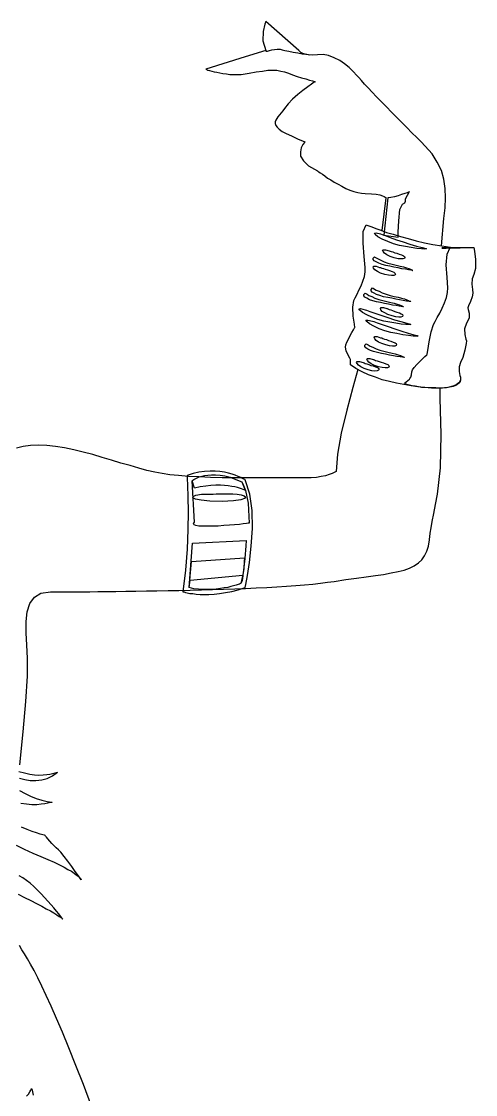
# Model space of a CAD drawing. Header units: millimetres. Extents: x -1542.5 to -1541.47, y 1782.13 to 1783.9.
# Drawn here: x -1541.775 to -1541.474, y 1783.188 to 1783.899 of the extents above; entities that cross this region are included whole.
import ezdxf

# ---------------------------------------------------------------- set-up
doc = ezdxf.new("R2010")
doc.units = ezdxf.units.MM
doc.header["$LTSCALE"] = 10
doc.layers.add('Humanos', color=2, linetype='Continuous')

msp = doc.modelspace()

# ---------------------------------------------------------------- linework, layer by layer
at = {"layer": 'Humanos'}
for points in [[(-1541.4964, 1783.74994), (-1541.49486, 1783.76804), (-1541.49396, 1783.77505), (-1541.49378, 1783.7817), (-1541.49396, 1783.78799), (-1541.49486, 1783.7941), (-1541.49648, 1783.79985), (-1541.49917, 1783.80543), (-1541.50259, 1783.81082), (-1541.50725, 1783.81603), (-1541.50995, 1783.81872), (-1541.51283, 1783.82178), (-1541.51606, 1783.82483), (-1541.5193, 1783.82825), (-1541.52272, 1783.83166), (-1541.52612, 1783.83508), (-1541.52954, 1783.83849), (-1541.53296, 1783.84208), (-1541.53619, 1783.84532), (-1541.53943, 1783.84856), (-1541.5423, 1783.85161), (-1541.54499, 1783.85448), (-1541.54751, 1783.857), (-1541.54949, 1783.85934), (-1541.55129, 1783.86131), (-1541.55255, 1783.86275), (-1541.55488, 1783.86544), (-1541.55758, 1783.86796), (-1541.56063, 1783.87048), (-1541.56386, 1783.87264), (-1541.56746, 1783.87443), (-1541.57123, 1783.87587), (-1541.57483, 1783.87659), (-1541.5786, 1783.87641), (-1541.58183, 1783.87623), (-1541.58454, 1783.87641), (-1541.58669, 1783.87677), (-1541.58831, 1783.87731), (-1541.58956, 1783.87803), (-1541.59046, 1783.87875), (-1541.59082, 1783.87911), (-1541.591, 1783.87929), (-1541.61292, 1783.89852), (-1541.61347, 1783.89672), (-1541.61454, 1783.89187), (-1541.61472, 1783.88576), (-1541.61292, 1783.87929), (-1541.62659, 1783.87516), (-1541.65264, 1783.86689), (-1541.65247, 1783.86689), (-1541.65192, 1783.8667), (-1541.65121, 1783.86634), (-1541.65013, 1783.86599), (-1541.64869, 1783.86563), (-1541.64707, 1783.86527), (-1541.64527, 1783.86491), (-1541.6433, 1783.86455), (-1541.64132, 1783.86401), (-1541.63899, 1783.86383), (-1541.63665, 1783.86347), (-1541.63414, 1783.86347), (-1541.63162, 1783.86329), (-1541.6291, 1783.86347), (-1541.62641, 1783.86383), (-1541.62389, 1783.86419), (-1541.61922, 1783.86509), (-1541.61508, 1783.86563), (-1541.61149, 1783.86617), (-1541.60826, 1783.86617), (-1541.60556, 1783.86617), (-1541.60286, 1783.86563), (-1541.60035, 1783.86509), (-1541.59783, 1783.86419), (-1541.59514, 1783.86311), (-1541.59208, 1783.86204), (-1541.5892, 1783.86114), (-1541.58633, 1783.86042), (-1541.58381, 1783.85969), (-1541.58183, 1783.85916), (-1541.58058, 1783.8588), (-1541.58004, 1783.85862), (-1541.58076, 1783.85826), (-1541.58256, 1783.857), (-1541.58507, 1783.8552), (-1541.58831, 1783.85287), (-1541.59172, 1783.85018), (-1541.59514, 1783.84712), (-1541.59801, 1783.84388), (-1541.60053, 1783.84083), (-1541.60161, 1783.83939), (-1541.60268, 1783.83795), (-1541.60376, 1783.8367), (-1541.60484, 1783.83544), (-1541.60556, 1783.83436), (-1541.60628, 1783.8331), (-1541.60664, 1783.83202), (-1541.60664, 1783.83095), (-1541.6061, 1783.82969), (-1541.60538, 1783.82843), (-1541.60394, 1783.82717), (-1541.60196, 1783.82573), (-1541.59927, 1783.8243), (-1541.59585, 1783.82268), (-1541.5919, 1783.82088), (-1541.58687, 1783.8189), (-1541.58723, 1783.81836), (-1541.58831, 1783.8171), (-1541.58939, 1783.81495), (-1541.58993, 1783.81225), (-1541.58974, 1783.80938), (-1541.58794, 1783.80614), (-1541.58454, 1783.80291), (-1541.5786, 1783.79967), (-1541.57843, 1783.79949), (-1541.5777, 1783.79896), (-1541.57681, 1783.79823), (-1541.57537, 1783.79734), (-1541.57375, 1783.79626), (-1541.57195, 1783.79482), (-1541.5698, 1783.79356), (-1541.56746, 1783.79212), (-1541.56495, 1783.79069), (-1541.56243, 1783.78943), (-1541.55973, 1783.78799), (-1541.55722, 1783.78691), (-1541.55452, 1783.78601), (-1541.55183, 1783.7853), (-1541.54931, 1783.78475), (-1541.54697, 1783.78458), (-1541.54284, 1783.7844), (-1541.5396, 1783.78422), (-1541.53727, 1783.78368), (-1541.53547, 1783.78314), (-1541.53439, 1783.7826), (-1541.53368, 1783.78224), (-1541.53332, 1783.78188), (-1541.53332, 1783.7817), (-1541.53597, 1783.7601)], [(-1541.61292, 1783.87856), (-1541.61257, 1783.87875), (-1541.61167, 1783.87892), (-1541.61041, 1783.87929), (-1541.60879, 1783.87982), (-1541.607, 1783.88001), (-1541.6052, 1783.88018), (-1541.60341, 1783.88018), (-1541.60196, 1783.87982), (-1541.60017, 1783.87929), (-1541.59766, 1783.87875), (-1541.59478, 1783.87821), (-1541.59172, 1783.87767), (-1541.58884, 1783.87713), (-1541.58633, 1783.87677), (-1541.58471, 1783.87659), (-1541.58399, 1783.87641)], [(-1541.53187, 1783.7817), (-1541.53458, 1783.75708), (-1541.52505, 1783.75564), (-1541.52505, 1783.75906), (-1541.52469, 1783.76643), (-1541.52397, 1783.77398), (-1541.52235, 1783.77757), (-1541.52074, 1783.77847), (-1541.5202, 1783.77954), (-1541.5202, 1783.78062), (-1541.5202, 1783.78099), (-1541.5175, 1783.78584), (-1541.51786, 1783.78565), (-1541.51912, 1783.78512), (-1541.52074, 1783.78458), (-1541.52289, 1783.78386), (-1541.52523, 1783.78296), (-1541.52757, 1783.78242), (-1541.5299, 1783.78188), (-1541.53187, 1783.7817)], [(-1541.54625, 1783.76391), (-1541.54589, 1783.76373), (-1541.54464, 1783.76319), (-1541.54266, 1783.76248), (-1541.53997, 1783.76139), (-1541.53655, 1783.76032), (-1541.53278, 1783.75888), (-1541.52847, 1783.75762), (-1541.52361, 1783.75618), (-1541.51858, 1783.75475), (-1541.51319, 1783.75331), (-1541.50762, 1783.75205), (-1541.50204, 1783.75079), (-1541.49612, 1783.74989), (-1541.49037, 1783.74917), (-1541.48462, 1783.74881), (-1541.47904, 1783.74881), (-1541.47491, 1783.74881), (-1541.47455, 1783.74648), (-1541.47383, 1783.74091), (-1541.47383, 1783.73498), (-1541.47491, 1783.73103), (-1541.47616, 1783.72815), (-1541.47635, 1783.72455), (-1541.47581, 1783.72096), (-1541.47563, 1783.71862), (-1541.47616, 1783.71629), (-1541.47725, 1783.71305), (-1541.47851, 1783.71018), (-1541.47904, 1783.70892), (-1541.47868, 1783.70784), (-1541.47814, 1783.70532), (-1541.47814, 1783.70209), (-1541.47976, 1783.69868), (-1541.4812, 1783.69508), (-1541.48102, 1783.69131), (-1541.4803, 1783.68825), (-1541.47976, 1783.68699), (-1541.48012, 1783.6852), (-1541.48102, 1783.68088), (-1541.48227, 1783.67603), (-1541.48389, 1783.67262), (-1541.48479, 1783.66992), (-1541.48462, 1783.66686), (-1541.48426, 1783.66417), (-1541.48389, 1783.66309), (-1541.48389, 1783.66291), (-1541.48372, 1783.6622), (-1541.48372, 1783.6613), (-1541.48407, 1783.66022), (-1541.48497, 1783.65896), (-1541.48641, 1783.6577), (-1541.48875, 1783.6568), (-1541.49216, 1783.65609), (-1541.49432, 1783.6559), (-1541.49719, 1783.65572), (-1541.50025, 1783.6559), (-1541.50402, 1783.6559), (-1541.50798, 1783.65626), (-1541.51211, 1783.65662), (-1541.5166, 1783.65734), (-1541.52127, 1783.65806), (-1541.52612, 1783.65896), (-1541.5308, 1783.66004), (-1541.53565, 1783.6613), (-1541.54014, 1783.66291), (-1541.54482, 1783.66453), (-1541.54895, 1783.66651), (-1541.55308, 1783.66866), (-1541.55668, 1783.67118), (-1541.55668, 1783.67459), (-1541.55722, 1783.67549), (-1541.5583, 1783.67765), (-1541.55956, 1783.68034), (-1541.56009, 1783.68286), (-1541.55973, 1783.6843), (-1541.5592, 1783.68609), (-1541.55811, 1783.68825), (-1541.55685, 1783.69059), (-1541.55578, 1783.69256), (-1541.5547, 1783.69436), (-1541.55416, 1783.69562), (-1541.5538, 1783.69598), (-1541.55416, 1783.69814), (-1541.55488, 1783.70335), (-1541.55524, 1783.70928), (-1541.55452, 1783.71377), (-1541.55362, 1783.71557), (-1541.55236, 1783.71791), (-1541.5511, 1783.7206), (-1541.54967, 1783.72348), (-1541.54859, 1783.72653), (-1541.54751, 1783.72958), (-1541.54697, 1783.73282), (-1541.54697, 1783.73569), (-1541.5477, 1783.74289), (-1541.54841, 1783.75169), (-1541.54823, 1783.75942), (-1541.54625, 1783.76391)], [(-1541.53673, 1783.7578), (-1541.53583, 1783.75744), (-1541.53368, 1783.75672), (-1541.53044, 1783.75547), (-1541.52631, 1783.75402), (-1541.52182, 1783.75259), (-1541.51732, 1783.75097), (-1541.513, 1783.74971), (-1541.50924, 1783.74881), (-1541.50689, 1783.7481), (-1541.50636, 1783.74791), (-1541.50744, 1783.74774), (-1541.5096, 1783.74791), (-1541.51265, 1783.74827), (-1541.51642, 1783.74881), (-1541.52037, 1783.74953), (-1541.52433, 1783.75026), (-1541.52828, 1783.75133), (-1541.53206, 1783.75277), (-1541.53565, 1783.75439), (-1541.53853, 1783.75601), (-1541.54033, 1783.75744), (-1541.54086, 1783.75834), (-1541.53979, 1783.75852), (-1541.53673, 1783.7578)], [(-1541.53116, 1783.74666), (-1541.53098, 1783.74666), (-1541.53044, 1783.74648), (-1541.52972, 1783.74612), (-1541.52864, 1783.74594), (-1541.52738, 1783.7454), (-1541.52595, 1783.74504), (-1541.52451, 1783.74451), (-1541.52289, 1783.74396), (-1541.52163, 1783.74342), (-1541.52091, 1783.74289), (-1541.52074, 1783.74216), (-1541.52091, 1783.74163), (-1541.52182, 1783.74127), (-1541.52325, 1783.74127), (-1541.52523, 1783.74145), (-1541.52774, 1783.74199), (-1541.53044, 1783.74289), (-1541.5326, 1783.74396), (-1541.53422, 1783.74504), (-1541.53511, 1783.74612), (-1541.53547, 1783.74702), (-1541.53493, 1783.74738), (-1541.53349, 1783.74738), (-1541.53116, 1783.74666)], [(-1541.49073, 1783.74881), (-1541.4909, 1783.74881), (-1541.49144, 1783.74881), (-1541.49216, 1783.74881), (-1541.49306, 1783.74864), (-1541.49396, 1783.74864), (-1541.49486, 1783.74864), (-1541.49558, 1783.74864), (-1541.49593, 1783.74864), (-1541.49612, 1783.74846), (-1541.49576, 1783.74846), (-1541.49486, 1783.74846), (-1541.49324, 1783.74846), (-1541.49108, 1783.74864), (-1541.48802, 1783.74864), (-1541.48407, 1783.74864), (-1541.47904, 1783.74881), (-1541.47491, 1783.74881), (-1541.47455, 1783.74648), (-1541.47383, 1783.74091), (-1541.47383, 1783.73498), (-1541.47491, 1783.73103), (-1541.47616, 1783.72815), (-1541.47635, 1783.72455), (-1541.47581, 1783.72096), (-1541.47563, 1783.71862), (-1541.47616, 1783.71629), (-1541.47725, 1783.71305), (-1541.47851, 1783.71018), (-1541.47904, 1783.70892), (-1541.47868, 1783.70784), (-1541.47814, 1783.70532), (-1541.47814, 1783.70209), (-1541.47976, 1783.69868), (-1541.4812, 1783.69508), (-1541.48102, 1783.69131), (-1541.4803, 1783.68825), (-1541.47976, 1783.68699), (-1541.48012, 1783.6852), (-1541.48102, 1783.68088), (-1541.48227, 1783.67603), (-1541.48389, 1783.67262), (-1541.48479, 1783.66992), (-1541.48462, 1783.66686), (-1541.48426, 1783.66417), (-1541.48389, 1783.66309), (-1541.48389, 1783.66291), (-1541.48372, 1783.6622), (-1541.48389, 1783.6613), (-1541.48426, 1783.66022), (-1541.48497, 1783.65914), (-1541.48659, 1783.65788), (-1541.48892, 1783.65698), (-1541.49216, 1783.65609), (-1541.49306, 1783.6559), (-1541.49432, 1783.6559), (-1541.49576, 1783.65572), (-1541.49737, 1783.65572), (-1541.49917, 1783.65572), (-1541.50114, 1783.65572), (-1541.50312, 1783.65572), (-1541.50528, 1783.6559), (-1541.50744, 1783.65609), (-1541.5096, 1783.65626), (-1541.51175, 1783.65662), (-1541.5139, 1783.65698), (-1541.51588, 1783.65734), (-1541.51768, 1783.6577), (-1541.51948, 1783.65824), (-1541.52091, 1783.65896), (-1541.5175, 1783.66166), (-1541.51732, 1783.66201), (-1541.51678, 1783.66309), (-1541.51624, 1783.66453), (-1541.51606, 1783.66651), (-1541.51571, 1783.66776), (-1541.51445, 1783.66938), (-1541.51283, 1783.67136), (-1541.51085, 1783.67333), (-1541.50905, 1783.67513), (-1541.50744, 1783.67675), (-1541.50618, 1783.67783), (-1541.50582, 1783.67819), (-1541.50546, 1783.6807), (-1541.50456, 1783.68645), (-1541.5033, 1783.6931), (-1541.50169, 1783.69795), (-1541.50061, 1783.69993), (-1541.49935, 1783.70245), (-1541.49755, 1783.70532), (-1541.49593, 1783.70874), (-1541.49432, 1783.71216), (-1541.49306, 1783.71575), (-1541.49234, 1783.71898), (-1541.49216, 1783.72204), (-1541.4927, 1783.72904), (-1541.49324, 1783.73731), (-1541.4927, 1783.74451), (-1541.49073, 1783.74881)], [(-1541.54086, 1783.7427), (-1541.5405, 1783.74252), (-1541.5396, 1783.74199), (-1541.53835, 1783.74127), (-1541.53655, 1783.74054), (-1541.53439, 1783.73947), (-1541.53187, 1783.73857), (-1541.52918, 1783.73785), (-1541.52649, 1783.73714), (-1541.52379, 1783.73659), (-1541.52163, 1783.73605), (-1541.51966, 1783.73534), (-1541.51804, 1783.73498), (-1541.51696, 1783.73444), (-1541.51606, 1783.73408), (-1541.51552, 1783.73372), (-1541.51535, 1783.73372), (-1541.51571, 1783.73372), (-1541.51678, 1783.7339), (-1541.51822, 1783.73408), (-1541.52037, 1783.73444), (-1541.52272, 1783.73479), (-1541.52523, 1783.73534), (-1541.52792, 1783.73588), (-1541.53062, 1783.73641), (-1541.53332, 1783.73695), (-1541.53583, 1783.73767), (-1541.53798, 1783.73839), (-1541.53979, 1783.73929), (-1541.54104, 1783.74001), (-1541.54176, 1783.74091), (-1541.54176, 1783.7418), (-1541.54086, 1783.7427)], [(-1541.53745, 1783.73569), (-1541.53727, 1783.73569), (-1541.53673, 1783.73552), (-1541.53601, 1783.73516), (-1541.53493, 1783.73498), (-1541.53368, 1783.73444), (-1541.53224, 1783.73408), (-1541.5308, 1783.73354), (-1541.52918, 1783.733), (-1541.52792, 1783.73246), (-1541.52721, 1783.73174), (-1541.52685, 1783.7312), (-1541.52721, 1783.73066), (-1541.5281, 1783.7303), (-1541.52954, 1783.7303), (-1541.53152, 1783.73049), (-1541.53403, 1783.73103), (-1541.53673, 1783.73192), (-1541.53888, 1783.733), (-1541.5405, 1783.73408), (-1541.5414, 1783.73516), (-1541.54176, 1783.73605), (-1541.54122, 1783.73641), (-1541.53979, 1783.73641), (-1541.53745, 1783.73569)], [(-1541.54697, 1783.71862), (-1541.54661, 1783.71844), (-1541.54572, 1783.71791), (-1541.54446, 1783.71718), (-1541.54266, 1783.71647), (-1541.5405, 1783.71539), (-1541.53798, 1783.71449), (-1541.53529, 1783.71377), (-1541.5326, 1783.71305), (-1541.5299, 1783.71252), (-1541.52774, 1783.71197), (-1541.52577, 1783.71143), (-1541.52433, 1783.7109), (-1541.52307, 1783.71036), (-1541.52235, 1783.71), (-1541.52182, 1783.70981), (-1541.52163, 1783.70964), (-1541.52199, 1783.70964), (-1541.52307, 1783.70981), (-1541.52451, 1783.71), (-1541.52649, 1783.71036), (-1541.52882, 1783.71071), (-1541.53152, 1783.71126), (-1541.53422, 1783.71179), (-1541.53691, 1783.71233), (-1541.53943, 1783.71287), (-1541.54194, 1783.71359), (-1541.5441, 1783.71431), (-1541.54589, 1783.71521), (-1541.54715, 1783.71593), (-1541.54787, 1783.71682), (-1541.54787, 1783.71772), (-1541.54697, 1783.71862)], [(-1541.54212, 1783.72204), (-1541.54176, 1783.72186), (-1541.54086, 1783.72132), (-1541.5396, 1783.7206), (-1541.53781, 1783.71988), (-1541.53565, 1783.7188), (-1541.53313, 1783.71791), (-1541.53044, 1783.71718), (-1541.52774, 1783.71647), (-1541.52505, 1783.71593), (-1541.52289, 1783.71539), (-1541.52091, 1783.71485), (-1541.51948, 1783.71431), (-1541.51822, 1783.71377), (-1541.5175, 1783.71341), (-1541.51696, 1783.71323), (-1541.51678, 1783.71305), (-1541.51714, 1783.71305), (-1541.51822, 1783.71323), (-1541.51966, 1783.71341), (-1541.52182, 1783.71377), (-1541.52415, 1783.71413), (-1541.52667, 1783.71467), (-1541.52936, 1783.71521), (-1541.53206, 1783.71575), (-1541.53475, 1783.71629), (-1541.53727, 1783.71701), (-1541.53943, 1783.71772), (-1541.54104, 1783.71862), (-1541.5423, 1783.71934), (-1541.54302, 1783.72024), (-1541.54302, 1783.72114), (-1541.54212, 1783.72204)], [(-1541.54697, 1783.70766), (-1541.54608, 1783.7073), (-1541.54392, 1783.70658), (-1541.54069, 1783.70532), (-1541.53655, 1783.70406), (-1541.53206, 1783.70245), (-1541.52757, 1783.70101), (-1541.52325, 1783.69975), (-1541.51948, 1783.69868), (-1541.51714, 1783.69814), (-1541.51678, 1783.69778), (-1541.51768, 1783.69778), (-1541.52001, 1783.69778), (-1541.52307, 1783.69814), (-1541.52667, 1783.69868), (-1541.53062, 1783.6994), (-1541.53458, 1783.70011), (-1541.53853, 1783.70119), (-1541.54248, 1783.70263), (-1541.54589, 1783.70425), (-1541.54877, 1783.70586), (-1541.55057, 1783.7073), (-1541.5511, 1783.7082), (-1541.55003, 1783.70838), (-1541.54697, 1783.70766)], [(-1541.5326, 1783.70838), (-1541.53242, 1783.70838), (-1541.53187, 1783.7082), (-1541.53116, 1783.70784), (-1541.53008, 1783.70748), (-1541.52882, 1783.70712), (-1541.52738, 1783.70658), (-1541.52595, 1783.70605), (-1541.52433, 1783.70551), (-1541.52307, 1783.70496), (-1541.52235, 1783.70443), (-1541.52199, 1783.7037), (-1541.52235, 1783.70317), (-1541.52325, 1783.70281), (-1541.52469, 1783.70281), (-1541.52667, 1783.70299), (-1541.52918, 1783.70353), (-1541.53187, 1783.70443), (-1541.53403, 1783.70551), (-1541.53565, 1783.70658), (-1541.53655, 1783.70766), (-1541.53691, 1783.70856), (-1541.53637, 1783.7091), (-1541.53493, 1783.7091), (-1541.5326, 1783.70838)], [(-1541.54212, 1783.70011), (-1541.54122, 1783.69975), (-1541.53907, 1783.69904), (-1541.53583, 1783.69778), (-1541.5317, 1783.69652), (-1541.52738, 1783.6949), (-1541.52272, 1783.69346), (-1541.51858, 1783.6922), (-1541.51481, 1783.69113), (-1541.51247, 1783.69059), (-1541.51193, 1783.69023), (-1541.513, 1783.69023), (-1541.51516, 1783.69023), (-1541.51822, 1783.69059), (-1541.52199, 1783.69113), (-1541.52595, 1783.69184), (-1541.5299, 1783.69256), (-1541.53385, 1783.69364), (-1541.53763, 1783.69508), (-1541.54122, 1783.6967), (-1541.5441, 1783.69831), (-1541.54589, 1783.69975), (-1541.54644, 1783.70065), (-1541.54518, 1783.70083), (-1541.54212, 1783.70011)], [(-1541.53673, 1783.68915), (-1541.53655, 1783.68915), (-1541.53601, 1783.68897), (-1541.53529, 1783.68861), (-1541.53422, 1783.68825), (-1541.53296, 1783.68789), (-1541.53152, 1783.68735), (-1541.53008, 1783.68681), (-1541.52847, 1783.68628), (-1541.52721, 1783.68573), (-1541.52649, 1783.6852), (-1541.52612, 1783.68448), (-1541.52649, 1783.68394), (-1541.52738, 1783.68358), (-1541.52882, 1783.68358), (-1541.5308, 1783.68376), (-1541.53332, 1783.6843), (-1541.53601, 1783.6852), (-1541.53817, 1783.68628), (-1541.53979, 1783.68735), (-1541.54069, 1783.68843), (-1541.54104, 1783.68933), (-1541.5405, 1783.68987), (-1541.53907, 1783.68987), (-1541.53673, 1783.68915)], [(-1541.54625, 1783.68502), (-1541.54589, 1783.68483), (-1541.54499, 1783.6843), (-1541.54374, 1783.68358), (-1541.54194, 1783.68286), (-1541.53979, 1783.68178), (-1541.53727, 1783.68088), (-1541.53458, 1783.68017), (-1541.53187, 1783.67945), (-1541.52918, 1783.67891), (-1541.52702, 1783.67837), (-1541.52505, 1783.67783), (-1541.52361, 1783.67729), (-1541.52235, 1783.67675), (-1541.52163, 1783.67639), (-1541.5211, 1783.67621), (-1541.52091, 1783.67603), (-1541.52127, 1783.67603), (-1541.52235, 1783.67621), (-1541.52379, 1783.67639), (-1541.52595, 1783.67675), (-1541.52828, 1783.67711), (-1541.5308, 1783.67765), (-1541.53349, 1783.67819), (-1541.53619, 1783.67872), (-1541.53888, 1783.67927), (-1541.5414, 1783.67998), (-1541.54356, 1783.6807), (-1541.54518, 1783.6816), (-1541.54644, 1783.68232), (-1541.54715, 1783.68322), (-1541.54715, 1783.68412), (-1541.54625, 1783.68502)], [(-1541.54158, 1783.67459), (-1541.5414, 1783.67459), (-1541.54086, 1783.67442), (-1541.54014, 1783.67406), (-1541.53907, 1783.67387), (-1541.53781, 1783.67333), (-1541.53637, 1783.67297), (-1541.53493, 1783.67244), (-1541.53332, 1783.6719), (-1541.53206, 1783.67136), (-1541.53134, 1783.67082), (-1541.53098, 1783.6701), (-1541.53134, 1783.66957), (-1541.53224, 1783.6692), (-1541.53368, 1783.6692), (-1541.53565, 1783.66938), (-1541.53817, 1783.66992), (-1541.54086, 1783.67082), (-1541.54302, 1783.6719), (-1541.54464, 1783.67297), (-1541.54554, 1783.67406), (-1541.54589, 1783.67495), (-1541.54535, 1783.67532), (-1541.54392, 1783.67532), (-1541.54158, 1783.67459)], [(-1541.55192, 1783.66805), (-1541.55524, 1783.65626), (-1541.5592, 1783.64117), (-1541.56279, 1783.62589), (-1541.56531, 1783.61205), (-1541.5662, 1783.60055), (-1541.56656, 1783.60038), (-1541.56746, 1783.59983), (-1541.5689, 1783.59929), (-1541.57087, 1783.59858), (-1541.57321, 1783.59768), (-1541.57608, 1783.59714), (-1541.57932, 1783.5966), (-1541.58273, 1783.59642), (-1541.58507, 1783.59642), (-1541.58867, 1783.59642), (-1541.59334, 1783.59624), (-1541.59873, 1783.59624), (-1541.60484, 1783.59624), (-1541.61167, 1783.59624), (-1541.61886, 1783.59624), (-1541.62641, 1783.59624), (-1541.63414, 1783.59624), (-1541.64186, 1783.59642), (-1541.64959, 1783.5966), (-1541.65696, 1783.59696), (-1541.66414, 1783.59732), (-1541.67062, 1783.59786), (-1541.67655, 1783.59839), (-1541.68158, 1783.59912), (-1541.68643, 1783.60001), (-1541.69164, 1783.60127), (-1541.69703, 1783.60271), (-1541.70278, 1783.60451), (-1541.70889, 1783.60612), (-1541.715, 1783.6081), (-1541.7213, 1783.60989), (-1541.72758, 1783.6117), (-1541.73387, 1783.61331), (-1541.73998, 1783.61493), (-1541.74628, 1783.61619), (-1541.7522, 1783.61709), (-1541.75795, 1783.6178), (-1541.76353, 1783.61799), (-1541.76874, 1783.6178), (-1541.77359, 1783.61709), (-1541.77808, 1783.61601)], [(-1541.54841, 1783.67262), (-1541.54823, 1783.67262), (-1541.5477, 1783.67244), (-1541.54697, 1783.67208), (-1541.54589, 1783.67172), (-1541.54464, 1783.67136), (-1541.5432, 1783.67082), (-1541.54176, 1783.67046), (-1541.54014, 1783.66992), (-1541.53888, 1783.66938), (-1541.53817, 1783.66866), (-1541.53781, 1783.66812), (-1541.53817, 1783.66758), (-1541.53907, 1783.66722), (-1541.5405, 1783.66705), (-1541.54248, 1783.66722), (-1541.54499, 1783.66776), (-1541.5477, 1783.66866), (-1541.54985, 1783.66974), (-1541.55147, 1783.671), (-1541.55236, 1783.67208), (-1541.55272, 1783.6728), (-1541.55219, 1783.67333), (-1541.55075, 1783.67333), (-1541.54841, 1783.67262)], [(-1541.77575, 1783.40628), (-1541.77359, 1783.42821), (-1541.77179, 1783.44834), (-1541.77071, 1783.46505), (-1541.77071, 1783.47691), (-1541.77126, 1783.48554), (-1541.77161, 1783.49362), (-1541.77161, 1783.50117), (-1541.7709, 1783.50764), (-1541.76928, 1783.51321), (-1541.76622, 1783.51734), (-1541.76191, 1783.52004), (-1541.75562, 1783.52094), (-1541.75346, 1783.52094), (-1541.75077, 1783.52094), (-1541.74753, 1783.52094), (-1541.74376, 1783.52094), (-1541.73944, 1783.52094), (-1541.73477, 1783.52094), (-1541.72956, 1783.52094), (-1541.72417, 1783.52112), (-1541.71824, 1783.52112), (-1541.71213, 1783.52112), (-1541.70566, 1783.5213), (-1541.69901, 1783.5213), (-1541.692, 1783.52148), (-1541.68499, 1783.52148), (-1541.67762, 1783.52166), (-1541.67044, 1783.52184), (-1541.66307, 1783.52202), (-1541.65552, 1783.5222), (-1541.64815, 1783.52238), (-1541.64078, 1783.52256), (-1541.63341, 1783.52292), (-1541.62623, 1783.52309), (-1541.61922, 1783.52345), (-1541.61221, 1783.52382), (-1541.60556, 1783.52418), (-1541.59909, 1783.52454), (-1541.59298, 1783.52507), (-1541.58723, 1783.52543), (-1541.58166, 1783.52597), (-1541.57663, 1783.52651), (-1541.57195, 1783.52723), (-1541.56764, 1783.52777), (-1541.55991, 1783.52903), (-1541.55272, 1783.52993), (-1541.54625, 1783.53082), (-1541.54014, 1783.53172), (-1541.53475, 1783.53244), (-1541.52972, 1783.53334), (-1541.52523, 1783.53424), (-1541.5211, 1783.53532), (-1541.5175, 1783.53657), (-1541.51445, 1783.53801), (-1541.51175, 1783.53999), (-1541.50941, 1783.54215), (-1541.50762, 1783.54467), (-1541.50618, 1783.54772), (-1541.5051, 1783.55113), (-1541.50438, 1783.55527), (-1541.50438, 1783.5558), (-1541.5042, 1783.55724), (-1541.50385, 1783.55976), (-1541.5033, 1783.56317), (-1541.50259, 1783.56749), (-1541.50151, 1783.5727), (-1541.50043, 1783.57863), (-1541.49899, 1783.58546), (-1541.49701, 1783.60307), (-1541.49665, 1783.62517), (-1541.49719, 1783.64889), (-1541.4973, 1783.65573)], [(-1541.66504, 1783.59786), (-1541.66487, 1783.59606), (-1541.66468, 1783.59121), (-1541.6645, 1783.58366), (-1541.66433, 1783.57378), (-1541.6645, 1783.56209), (-1541.66504, 1783.54916), (-1541.66612, 1783.53532), (-1541.66774, 1783.52094), (-1541.66756, 1783.52094), (-1541.66702, 1783.52076), (-1541.66612, 1783.5204), (-1541.66487, 1783.52022), (-1541.66325, 1783.51986), (-1541.66127, 1783.51969), (-1541.65893, 1783.51932), (-1541.65642, 1783.51914), (-1541.65354, 1783.51914), (-1541.65049, 1783.51914), (-1541.64707, 1783.51932), (-1541.64348, 1783.51969), (-1541.63952, 1783.5204), (-1541.63539, 1783.52112), (-1541.63108, 1783.5222), (-1541.62659, 1783.52364), (-1541.62604, 1783.5258), (-1541.62497, 1783.53172), (-1541.62371, 1783.54035), (-1541.62245, 1783.55113), (-1541.62173, 1783.56281), (-1541.62191, 1783.57467), (-1541.62335, 1783.58564), (-1541.62659, 1783.59498), (-1541.62677, 1783.59516), (-1541.6273, 1783.59552), (-1541.6282, 1783.59588), (-1541.62946, 1783.5966), (-1541.63108, 1783.59732), (-1541.63305, 1783.59803), (-1541.63521, 1783.59876), (-1541.63755, 1783.59948), (-1541.64025, 1783.60001), (-1541.6433, 1783.60055), (-1541.64636, 1783.60074), (-1541.64977, 1783.60074), (-1541.65337, 1783.60055), (-1541.65714, 1783.60001), (-1541.66091, 1783.59912), (-1541.66504, 1783.59786)], [(-1541.66019, 1783.58959), (-1541.66163, 1783.59444), (-1541.66145, 1783.59463), (-1541.66109, 1783.5948), (-1541.66055, 1783.59534), (-1541.65965, 1783.5957), (-1541.65839, 1783.59642), (-1541.65696, 1783.59696), (-1541.65534, 1783.5975), (-1541.65337, 1783.59786), (-1541.65121, 1783.59822), (-1541.64887, 1783.59839), (-1541.64617, 1783.59839), (-1541.64312, 1783.59822), (-1541.63989, 1783.59768), (-1541.63647, 1783.59678), (-1541.63269, 1783.59534), (-1541.62874, 1783.59373), (-1541.62839, 1783.59264), (-1541.6273, 1783.59049), (-1541.62659, 1783.58851), (-1541.62659, 1783.58815), (-1541.62677, 1783.58815), (-1541.62713, 1783.58833), (-1541.62784, 1783.58869), (-1541.62892, 1783.58905), (-1541.63018, 1783.58941), (-1541.63162, 1783.58995), (-1541.63341, 1783.59031), (-1541.63539, 1783.59067), (-1541.63773, 1783.59103), (-1541.64025, 1783.59121), (-1541.64294, 1783.59139), (-1541.646, 1783.59139), (-1541.64923, 1783.59121), (-1541.65264, 1783.59085), (-1541.65624, 1783.59031), (-1541.66019, 1783.58959)], [(-1541.66019, 1783.56694), (-1541.66163, 1783.59444), (-1541.66145, 1783.59463), (-1541.66109, 1783.5948), (-1541.66055, 1783.59534), (-1541.65965, 1783.5957), (-1541.65839, 1783.59642), (-1541.65696, 1783.59696), (-1541.65534, 1783.5975), (-1541.65337, 1783.59786), (-1541.65121, 1783.59822), (-1541.64887, 1783.59839), (-1541.64617, 1783.59839), (-1541.64312, 1783.59822), (-1541.63989, 1783.59768), (-1541.63647, 1783.59678), (-1541.63269, 1783.59534), (-1541.62874, 1783.59373), (-1541.62802, 1783.59247), (-1541.62623, 1783.58797), (-1541.62461, 1783.57953), (-1541.62389, 1783.56623), (-1541.62443, 1783.56623), (-1541.62568, 1783.56605), (-1541.62784, 1783.56587), (-1541.63036, 1783.56551), (-1541.6336, 1783.56533), (-1541.63701, 1783.56497), (-1541.64061, 1783.56479), (-1541.64438, 1783.56443), (-1541.64797, 1783.56425), (-1541.65139, 1783.56425), (-1541.65462, 1783.56425), (-1541.65714, 1783.56443), (-1541.65912, 1783.56479), (-1541.66037, 1783.56533), (-1541.66073, 1783.56605), (-1541.66019, 1783.56694)], [(-1541.65066, 1783.58564), (-1541.65031, 1783.58564), (-1541.64923, 1783.58564), (-1541.64779, 1783.58564), (-1541.64564, 1783.58581), (-1541.6433, 1783.58581), (-1541.64061, 1783.58581), (-1541.63773, 1783.58581), (-1541.63467, 1783.58581), (-1541.63179, 1783.58564), (-1541.6291, 1783.5851), (-1541.62713, 1783.58438), (-1541.62623, 1783.58366), (-1541.62694, 1783.58258), (-1541.62946, 1783.58186), (-1541.63431, 1783.58114), (-1541.64186, 1783.58078), (-1541.64995, 1783.58096), (-1541.6557, 1783.58151), (-1541.65948, 1783.58222), (-1541.66109, 1783.58312), (-1541.66091, 1783.58402), (-1541.65912, 1783.58491), (-1541.65552, 1783.58546), (-1541.65066, 1783.58564)], [(-1541.66145, 1783.55311), (-1541.62587, 1783.55491), (-1541.62604, 1783.55131), (-1541.62677, 1783.54286), (-1541.62784, 1783.53334), (-1541.62946, 1783.52633), (-1541.62964, 1783.52633), (-1541.63018, 1783.52597), (-1541.63126, 1783.5258), (-1541.63252, 1783.52525), (-1541.63414, 1783.52489), (-1541.63593, 1783.52435), (-1541.63809, 1783.52382), (-1541.64042, 1783.52345), (-1541.64294, 1783.52309), (-1541.64564, 1783.52274), (-1541.64851, 1783.52238), (-1541.65139, 1783.52238), (-1541.65444, 1783.52238), (-1541.6575, 1783.52256), (-1541.66055, 1783.52292), (-1541.66361, 1783.52364), (-1541.66145, 1783.55311)], [(-1541.66217, 1783.54089), (-1541.62694, 1783.54341), (-1541.62713, 1783.54125), (-1541.62749, 1783.5364), (-1541.6282, 1783.53082), (-1541.62946, 1783.52633), (-1541.62964, 1783.52633), (-1541.63018, 1783.52597), (-1541.63126, 1783.5258), (-1541.63252, 1783.52525), (-1541.63414, 1783.52489), (-1541.63593, 1783.52435), (-1541.63809, 1783.52382), (-1541.64042, 1783.52345), (-1541.64294, 1783.52309), (-1541.64564, 1783.52274), (-1541.64851, 1783.52238), (-1541.65139, 1783.52238), (-1541.65444, 1783.52238), (-1541.6575, 1783.52256), (-1541.66055, 1783.52292), (-1541.66361, 1783.52364), (-1541.66217, 1783.54089)], [(-1541.66361, 1783.52364), (-1541.66307, 1783.52849), (-1541.62802, 1783.5319), (-1541.62802, 1783.53136), (-1541.6282, 1783.52993), (-1541.62856, 1783.52813), (-1541.62946, 1783.52633), (-1541.62964, 1783.52633), (-1541.63018, 1783.52597), (-1541.63126, 1783.5258), (-1541.63252, 1783.52525), (-1541.63414, 1783.52489), (-1541.63593, 1783.52435), (-1541.63809, 1783.52382), (-1541.64042, 1783.52345), (-1541.64294, 1783.52309), (-1541.64564, 1783.52274), (-1541.64851, 1783.52238), (-1541.65139, 1783.52238), (-1541.65444, 1783.52238), (-1541.6575, 1783.52256), (-1541.66055, 1783.52292), (-1541.66361, 1783.52364)], [(-1541.77611, 1783.39748), (-1541.77251, 1783.39658), (-1541.76892, 1783.39604), (-1541.76515, 1783.39586), (-1541.76137, 1783.3964), (-1541.75778, 1783.3973), (-1541.75418, 1783.39909), (-1541.75094, 1783.40143), (-1541.75113, 1783.40125), (-1541.75184, 1783.40107), (-1541.75274, 1783.40071), (-1541.75418, 1783.40035), (-1541.75598, 1783.4), (-1541.75795, 1783.39964), (-1541.76047, 1783.39945), (-1541.76317, 1783.39928), (-1541.76604, 1783.39945), (-1541.76928, 1783.4), (-1541.77269, 1783.40071), (-1541.77646, 1783.40179)], [(-1541.77611, 1783.38939), (-1541.77233, 1783.38742), (-1541.76874, 1783.38562), (-1541.76496, 1783.384), (-1541.76137, 1783.38292), (-1541.75778, 1783.38203), (-1541.75436, 1783.38167), (-1541.75472, 1783.38148), (-1541.75562, 1783.3813), (-1541.75724, 1783.38094), (-1541.75921, 1783.38058), (-1541.76173, 1783.38022), (-1541.7646, 1783.37987), (-1541.76784, 1783.37987), (-1541.77143, 1783.38022), (-1541.77521, 1783.38077)], [(-1541.77827, 1783.35309), (-1541.77287, 1783.35039), (-1541.7673, 1783.34788), (-1541.76191, 1783.34572), (-1541.75724, 1783.34374), (-1541.7531, 1783.34195), (-1541.74951, 1783.34015), (-1541.74645, 1783.33853), (-1541.74394, 1783.33709), (-1541.7416, 1783.33584), (-1541.73981, 1783.33458), (-1541.73855, 1783.3335), (-1541.73729, 1783.3326), (-1541.73657, 1783.33188), (-1541.73585, 1783.33117), (-1541.73549, 1783.33081), (-1541.73531, 1783.33045), (-1541.73513, 1783.33009), (-1541.73513, 1783.33009), (-1541.73567, 1783.33081), (-1541.73693, 1783.33278), (-1541.73908, 1783.33566), (-1541.74142, 1783.33908), (-1541.74394, 1783.34248), (-1541.74645, 1783.34572), (-1541.74861, 1783.34842), (-1541.75023, 1783.35004), (-1541.75167, 1783.35129), (-1541.7531, 1783.35273), (-1541.75454, 1783.35417), (-1541.75598, 1783.35579), (-1541.75724, 1783.35722), (-1541.75814, 1783.35848), (-1541.75885, 1783.3592), (-1541.75904, 1783.35956), (-1541.7594, 1783.35974), (-1541.76065, 1783.35992), (-1541.76244, 1783.36046), (-1541.76479, 1783.36135), (-1541.76766, 1783.36225), (-1541.77107, 1783.36351), (-1541.77485, 1783.36513)], [(-1541.77701, 1783.32074), (-1541.77269, 1783.3184), (-1541.76856, 1783.31643), (-1541.76479, 1783.31445), (-1541.76137, 1783.31265), (-1541.75831, 1783.31104), (-1541.75562, 1783.3096), (-1541.75329, 1783.30834), (-1541.75131, 1783.30709), (-1541.74969, 1783.306), (-1541.74825, 1783.30493), (-1541.74735, 1783.30403), (-1541.74753, 1783.30421), (-1541.74807, 1783.30493), (-1541.74897, 1783.30619), (-1541.75005, 1783.30762), (-1541.75148, 1783.30942), (-1541.75329, 1783.31158), (-1541.75508, 1783.31373), (-1541.75724, 1783.31607), (-1541.7594, 1783.31859), (-1541.76173, 1783.32092), (-1541.76406, 1783.32344), (-1541.76658, 1783.32577), (-1541.7691, 1783.32793), (-1541.77143, 1783.32973), (-1541.77395, 1783.33152), (-1541.77629, 1783.33278)], [(-1541.72831, 1783.18039), (-1541.73369, 1783.19458), (-1541.73872, 1783.20734), (-1541.7434, 1783.21884), (-1541.74753, 1783.22927), (-1541.75148, 1783.23826), (-1541.75508, 1783.24652), (-1541.75831, 1783.25353), (-1541.76119, 1783.25982), (-1541.76389, 1783.26539), (-1541.7664, 1783.27006), (-1541.76874, 1783.27438), (-1541.77071, 1783.27797), (-1541.77269, 1783.28121), (-1541.77449, 1783.2839), (-1541.77611, 1783.2866)], [(-1541.77143, 1783.18685), (-1541.77017, 1783.1883), (-1541.76928, 1783.18973), (-1541.76856, 1783.19081), (-1541.7682, 1783.19171), (-1541.76802, 1783.19207), (-1541.76766, 1783.19081), (-1541.76712, 1783.18758)]]:
    msp.add_lwpolyline(points, dxfattribs=at)

doc.saveas('drawing.dxf')
